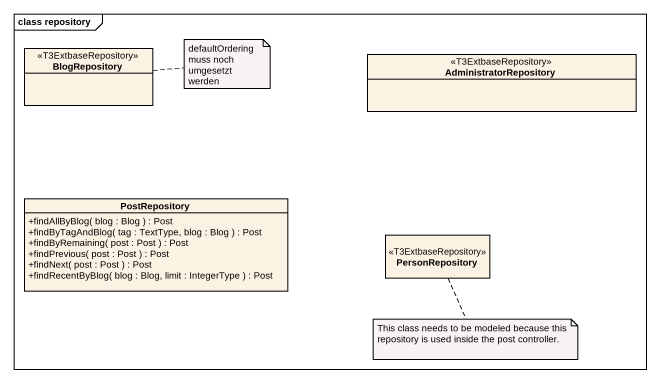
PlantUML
@startuml
mainframe class repository
hide circle
hide empty members
skinparam classAttributeIconSize 0
class BlogRepository <<T3ExtbaseRepository>>
class AdministratorRepository <<T3ExtbaseRepository>>
class PostRepository {
  +findAllByBlog( blog : Blog ) : Post
  +findByTagAndBlog( tag : TextType, blog : Blog ) : Post
  +findByRemaining( post : Post ) : Post
  +findPrevious( post : Post ) : Post
  +findNext( post : Post ) : Post
  +findRecentByBlog( blog : Blog, limit : IntegerType ) : Post
}
class PersonRepository <<T3ExtbaseRepository>>
note right of BlogRepository : defaultOrdering muss noch umgesetzt werden
note bottom of PersonRepository : This class needs to be modeled because this repository is used inside the post controller.
@enduml
